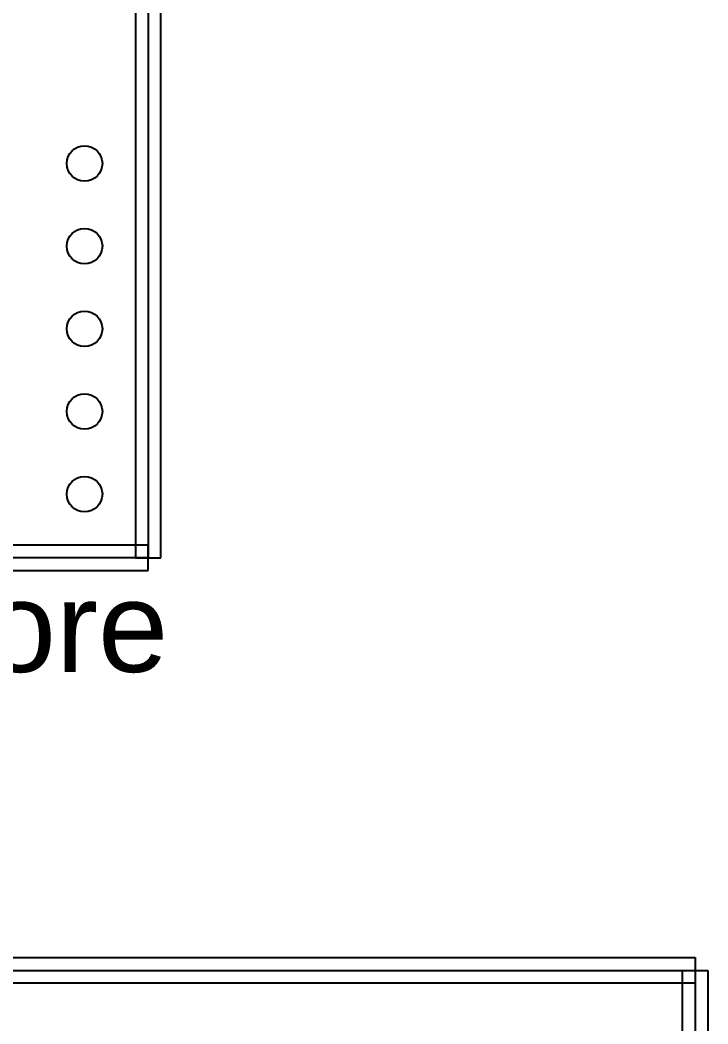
# Model space of a CAD drawing. Header units: millimetres. Extents: x -2.4 to 49.8, y -2.2 to 46.
# Drawn here: x 26.82 to 32.23, y 14.82 to 22.71 of the extents above; entities that cross this region are included whole.
import ezdxf

# ---------------------------------------------------------------- set-up
doc = ezdxf.new("R2010")
doc.units = ezdxf.units.MM
doc.header["$MEASUREMENT"] = 0
for name, color, linetype in [('BOT', 7, 'Continuous'), ('SILK-BOT', 7, 'Continuous'), ('SILK-TOP', 7, 'Continuous')]:
    doc.layers.add(name, color=color, linetype=linetype)

msp = doc.modelspace()

# ---------------------------------------------------------------- linework, layer by layer
at = {"layer": 'BOT'}
for centre in [(27.3259, 21.5851), (27.3259, 20.9349), (27.3259, 20.2846), (27.3259, 19.6344), (27.3259, 18.9841)]:
    msp.add_circle(centre, 0.1397, dxfattribs=at)
at = {"layer": 'SILK-BOT'}
for p, q in [((27.7259, 32.4842), (27.7259, 18.4838)), ((27.8262, 32.4842), (27.8262, 18.4838)), ((27.9266, 18.4838), (27.9266, 32.4842)), ((27.8262, 18.5842), (13.8258, 18.5842)), ((27.8262, 18.3835), (27.8262, 18.5842)), ((27.8262, 18.4838), (13.8258, 18.4838)), ((27.7259, 18.4838), (27.9266, 18.4838)), ((13.8258, 18.3835), (27.8262, 18.3835)), ((18.828, 15.339), (32.128, 15.339)), ((32.128, 15.339), (32.128, 15.139)), ((18.828, 15.239), (32.128, 15.239)), ((32.028, 6.239), (32.028, 15.239)), ((32.028, 15.239), (32.228, 15.239)), ((32.128, 15.239), (32.128, 6.239)), ((32.228, 15.239), (32.228, 6.239)), ((32.128, 15.139), (18.828, 15.139))]:
    msp.add_line(p, q, dxfattribs=at)

# ---------------------------------------------------------------- texts
at = {"layer": 'SILK-TOP', "insert": (19.8679, 17.576), "char_height": 0.7112, "width": 8.645793, "attachment_point": 7, "line_spacing_factor": 0.963855}
msp.add_mtext('\\fArial;NanoPi NEO Core', dxfattribs=at)

doc.saveas('drawing.dxf')
